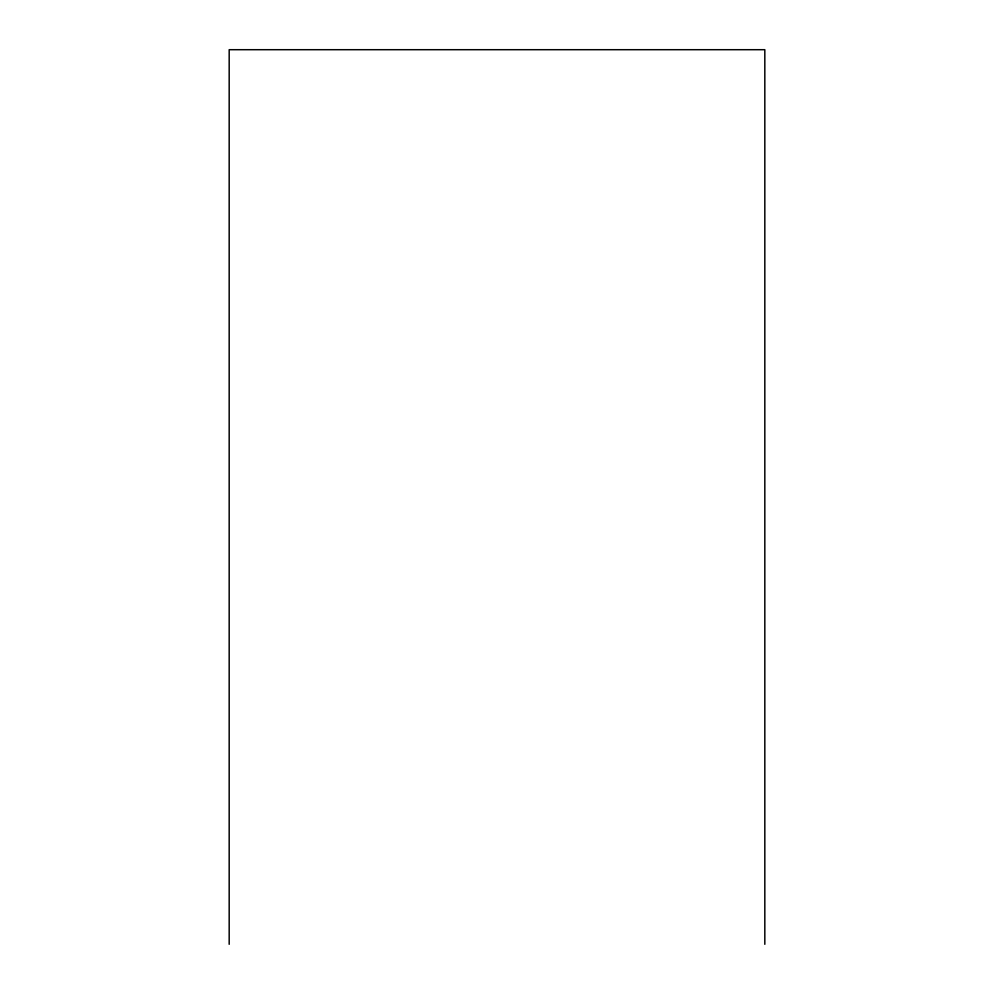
<?xml version="1.0" encoding="UTF-8"?>
<svg xmlns="http://www.w3.org/2000/svg" width="994" height="994" viewBox="0 0 994 994"><rect width="100%" height="100%" fill="white"/><g stroke="black" fill="none" stroke-linecap="round" stroke-linejoin="round"><path stroke-width="1.49" d="M764.821 944.3L764.821 49.7L229.179 49.7L229.179 944.3"/></g></svg>
